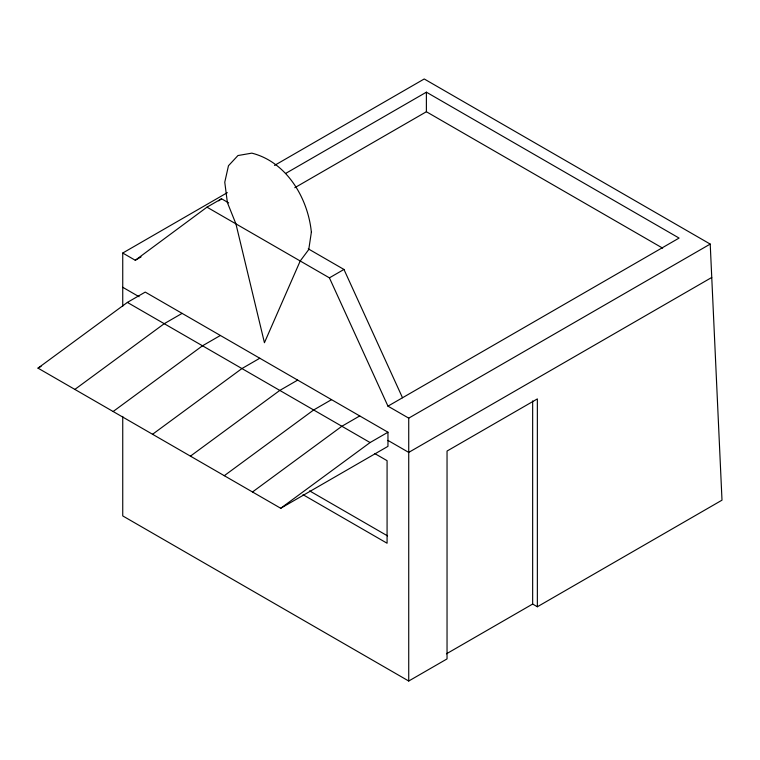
<?xml version="1.0" encoding="UTF-8"?>
<svg xmlns="http://www.w3.org/2000/svg" width="760" height="760" viewBox="0 0 760 760"><rect width="100%" height="100%" fill="white"/><g stroke="black" fill="none" stroke-linecap="round" stroke-linejoin="round"><path stroke-width="1.14" d="M122.74 306.242L122.74 253.032L135.27 260.262L206.986 207.166L221.54 198.768L228.674 202.891M218.709 200.858L221.54 198.768M38 368.134L127.376 302.413L145.245 292.096L387.961 432.231L387.961 446.348L280.716 508.269L38 368.134L41.068 366.367M74.86 389.415L164.226 323.694L182.105 313.376M113.135 411.512L202.502 345.791L220.381 335.474M152.56 434.273L241.927 368.552L259.806 358.235M190.427 456.142L279.803 390.421L297.673 380.104M224.285 475.693L313.661 409.972L331.531 399.655M252.501 491.976L341.876 426.255L359.746 415.938M280.716 508.269L370.082 442.548L387.961 432.231M122.74 253.032L227.335 192.641M274.512 165.414L424.232 78.973L710.22 244.083L722 500.166L537.358 606.765L532.656 604.048L446.443 653.818M135.27 260.262L141.084 256.909M285.532 173.508L426.388 92.178L679.088 238.07L387.961 406.153L329.412 277.846L206.986 207.166M294.785 187.72L426.388 111.739L662.653 248.14M329.412 277.846L343.957 269.448L402.505 397.755M387.961 406.153L408.728 418.142L710.22 244.083M711.75 277.457L408.728 452.399L387.961 440.41M122.74 416.404L122.74 515.917L408.728 681.026L447.041 658.91L447.041 451.05L537.358 398.905L537.358 606.765M308.256 248.833L343.957 269.448M122.74 287.29L139.108 296.733M127.376 302.413L370.082 442.548M374.775 453.568L387.077 460.664L387.077 543.229L303.012 494.684M309.605 490.884L387.514 535.876M532.656 400.919L532.656 604.048M426.388 92.178L426.388 111.739M408.728 418.142L408.728 681.026M311.363 232.199L308.75 249.555L300.209 260.984L264.433 342.712L235.923 223.868L227.382 202.578L224.77 182.21L228.475 165.727L237.956 155.543L251.826 153.14C286.672 161.918 308.009 198.16 311.363 232.199"/></g></svg>
